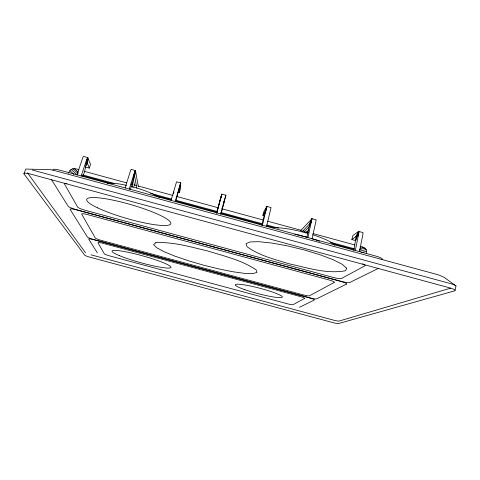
<?xml version="1.0" encoding="UTF-8"?>
<svg xmlns="http://www.w3.org/2000/svg" width="480" height="480" viewBox="0 0 480 480"><rect width="100%" height="100%" fill="white"/><g stroke="black" fill="none" stroke-linecap="round" stroke-linejoin="round"><path stroke-width="0.72" d="M366.516 253.488C367.698 249.27 363.894 246.474 360.024 246.348M178.05 192.252L179.382 192.612L179.568 188.622L180.762 182.934L176.55 181.812L171.036 200.394M307.914 237.606L311.964 218.718L300.738 230.544M306.834 237.582L309.678 224.094L311.964 218.718M82.536 176.604C85.956 170.664 85.338 163.626 87.648 157.578L90.522 164.22L89.37 168.114L85.356 167.022M86.172 165.762L86.742 164.304L87.156 158.364M86.742 164.304L87.228 163.512L87.648 157.578M89.37 168.114L87.534 163.56L87.954 157.638L83.814 156.51A4.278 0.708 -75.5 0 0 82.422 158.694L76.968 174.822M220.284 199.752L220.062 200.604L221.826 194.124L225.924 195.24L220.956 213.966M130.152 189.546C133.218 183.792 132.828 176.07 135.462 170.586L138.336 186.732M133.542 178.656L134.868 171.366M134.052 177.186L135.264 170.556M136.842 188.124L134.646 176.388L135.462 170.586L131.34 169.464A4.272 0.462 -75.3 0 0 130.206 171.714L125.124 187.914M355.32 250.494L358.68 233.958L358.908 232.416L358.554 231.39L352.812 235.656L351.858 239.562L355.8 240.636L356.436 238.026M353.73 250.326L356.19 236.76L358.866 231.498M262.428 225.24L266.862 206.4L263.916 211.446L262.902 215.346L264.222 215.706M261.84 225.348L265.05 211.944L266.964 206.454M359.436 251.616L362.766 235.074A4.242 0.744 -74.2 0 0 362.616 232.494L358.554 231.39L355.884 236.64L351.858 239.562M175.554 201.888L180.762 182.934L180.462 188.718L179.382 192.612M178.716 190.956L180.366 183.762M179.166 189.468L180.672 182.934M455.064 290.13L456 285.93L443.928 277.194L438.18 274.788L54.654 170.544L50.592 169.674L25.674 169.062L24 173.94L84.78 255.246A5.238 0.534 15.8 0 0 90.288 257.286L332.592 322.512A5.184 0.528 14.1 0 0 338.496 323.55L454.728 290.844A8.994 1.482 12.4 0 0 449.244 287.736L31.116 174.234A9.084 1.53 17.3 0 0 24 173.94M312.042 238.728L315.726 222.258A4.248 0.504 -74.4 0 0 315.834 219.744L311.76 218.634L309.48 224.004L301.896 232.038M266.568 226.368L271.062 207.57L266.862 206.4L264.948 211.878L262.902 215.346M220.812 214.194L224.358 200.862L223.038 205.02M216.702 213.078L221.196 196.5M216.804 212.838L221.826 194.124L216.438 213.09M175.2 201.528L179.91 185.25M173.418 193.938L174.018 191.886M129.3 189.048L134.358 172.842M223.92 201.66L225.924 195.24M221.94 208.518L222.6 206.418M81.162 175.962L86.58 159.828M264.912 212.82L266.832 207.324M264.564 214.326L266.484 208.842M309.624 224.994L311.922 219.612M309.336 226.518L311.628 221.142M356.226 237.684L358.908 232.416M355.998 239.22L358.68 233.958M68.562 173.22C69.696 168.252 75 167.664 78.912 169.872M303.984 232.104L309.648 226.194M305.718 233.076L308.838 229.89M299.442 307.326L314.358 299.964A5.856 0.714 14.1 0 0 309.708 297.96L93.864 239.724A5.934 0.72 16 0 0 88.716 239.088L97.344 252.882M378.738 268.206L349.776 282.492A7.332 1.11 13.7 0 1 341.346 281.364L76.092 209.568A7.452 1.122 16.5 0 1 68.166 206.262L51.324 179.34M450.654 288.138L339.102 321.066A5.184 0.546 14 0 1 333.192 320.046L91.002 254.826M360.096 248.172L363.642 247.332M359.532 249.51L365.202 248.166M359.172 251.28L366.264 249.594M361.632 252.504L366.594 251.328M87.228 163.512L87.534 163.56M82.674 174.906L114.468 183.552M150.6 193.374L171.558 199.074M175.896 200.256L217.086 211.452M220.698 212.436L262.614 223.83M266.952 225.012L278.514 228.156M330.546 242.304L354.39 248.79M82.368 175.614L112.014 183.672M154.68 195.276L171.312 199.794M175.656 200.976L216.87 212.184M221.214 213.366L262.434 224.568M266.772 225.75L274.002 227.718M331.854 243.444L354.27 249.54M32.406 170.04L450.192 283.512A8.988 1.524 12.3 0 1 456 285.93M83.97 171.246L126.606 182.85M130.944 184.026L132.39 184.422M133.836 184.812L136.722 185.598M138.168 185.994L172.86 195.432M177.192 196.608L218.382 207.816M222 208.8L263.19 220.002M267.528 221.184L301.488 230.424M302.934 230.814L305.106 231.408M306.552 231.798L308.718 232.392M313.056 233.568L354.966 244.974M355.884 236.64L356.19 236.76M74.574 168.69L78.348 172.272M72.774 168.612L78.162 173.73M71.112 169.314L77.04 174.942M69.936 170.652L73.704 174.234M27.474 172.818L85.5 252.774M132.042 182.448L133.08 187.47M133.188 178.824L134.61 186.024M362.538 263.802A8.466 1.47 13.4 0 1 364.926 265.806L341.49 278.484A7.416 1.14 13.7 0 1 333.024 277.374L85.56 210.378A7.536 1.152 16.5 0 1 77.622 207.036L64.638 184.296A8.616 1.488 16.9 0 1 67.038 183.696M381.978 259.44A8.598 1.59 13.1 0 0 375.882 256.086L60.186 170.262A8.766 1.608 17.2 0 0 52.986 170.016M107.484 183.546A29.724 5.568 16.3 0 1 126.588 185.388M130.818 186.408A29.724 5.568 16.3 0 1 159.774 197.712M271.404 227.736A35.31 6.642 14 0 1 307.716 233.262M312.774 234.768A35.31 6.642 14 0 1 334.662 245.28M294.786 234.204A35.334 6.486 14 0 1 307.47 237.354M311.802 238.644A35.334 6.486 14 0 1 315.234 239.76M315.888 239.988A35.334 6.486 14 0 1 319.554 241.302M346.548 268.134L345.684 270.714C326.652 274.326 307.314 267.654 288.792 263.73C274.512 259.26 259.29 255.732 247.056 246.702L246.042 243.702L249.972 241.944L258.72 241.674L271.578 243L287.262 245.838L304.032 249.894L319.938 254.706L333.168 259.71L342.312 264.354L346.548 268.134M155.862 242.7L153.618 244.5L156.444 247.578L163.788 251.58L174.792 256.104L188.37 260.742L203.352 265.122L218.508 268.878L232.596 271.71L244.422 273.354L252.858 273.624L256.962 272.424L256.092 269.79C241.578 260.082 224.154 256.104 207.684 250.962C190.698 247.032 173.472 241.716 155.862 242.7M304.59 298.44L293.034 304.692A5.28 0.588 14.4 0 1 287.25 303.738L109.866 255.948A5.34 0.588 15.8 0 1 104.358 253.854L97.992 242.712A5.862 0.708 15.9 0 1 103.152 243.36L299.916 296.442A5.79 0.702 14.2 0 1 304.59 298.44M334.164 282.444L309.462 295.806A6 0.756 14.2 0 1 302.79 294.786L101.628 240.504A6.078 0.762 16 0 1 95.31 238.014L81.672 214.128A7.2 1.056 16.3 0 1 87.858 214.686L328.704 279.864A7.092 1.044 13.8 0 1 334.164 282.444M346.482 284.118L316.548 298.89A5.946 0.738 14.1 0 1 309.9 297.858L93.762 239.538A6.024 0.744 16 0 1 87.45 237.066L70.08 209.316A7.314 1.08 16.5 0 1 76.254 209.844L341.058 281.52A7.194 1.068 13.7 0 1 346.482 284.118M97.566 207.834A43.77 7.224 16.1 0 0 168.846 225.06A43.77 7.224 16.1 0 0 119.856 201.69A43.77 7.224 16.1 0 0 97.566 207.834M119.592 255.708A30.576 3.558 15.5 0 0 169.5 268.044A30.576 3.558 15.5 0 0 135.246 253.914A30.576 3.558 15.5 0 0 119.592 255.708M244.452 289.548A24.276 2.832 14.6 0 0 282.126 297.282A24.276 2.832 14.6 0 0 249.93 285.924A24.276 2.832 14.6 0 0 244.452 289.548"/></g></svg>
